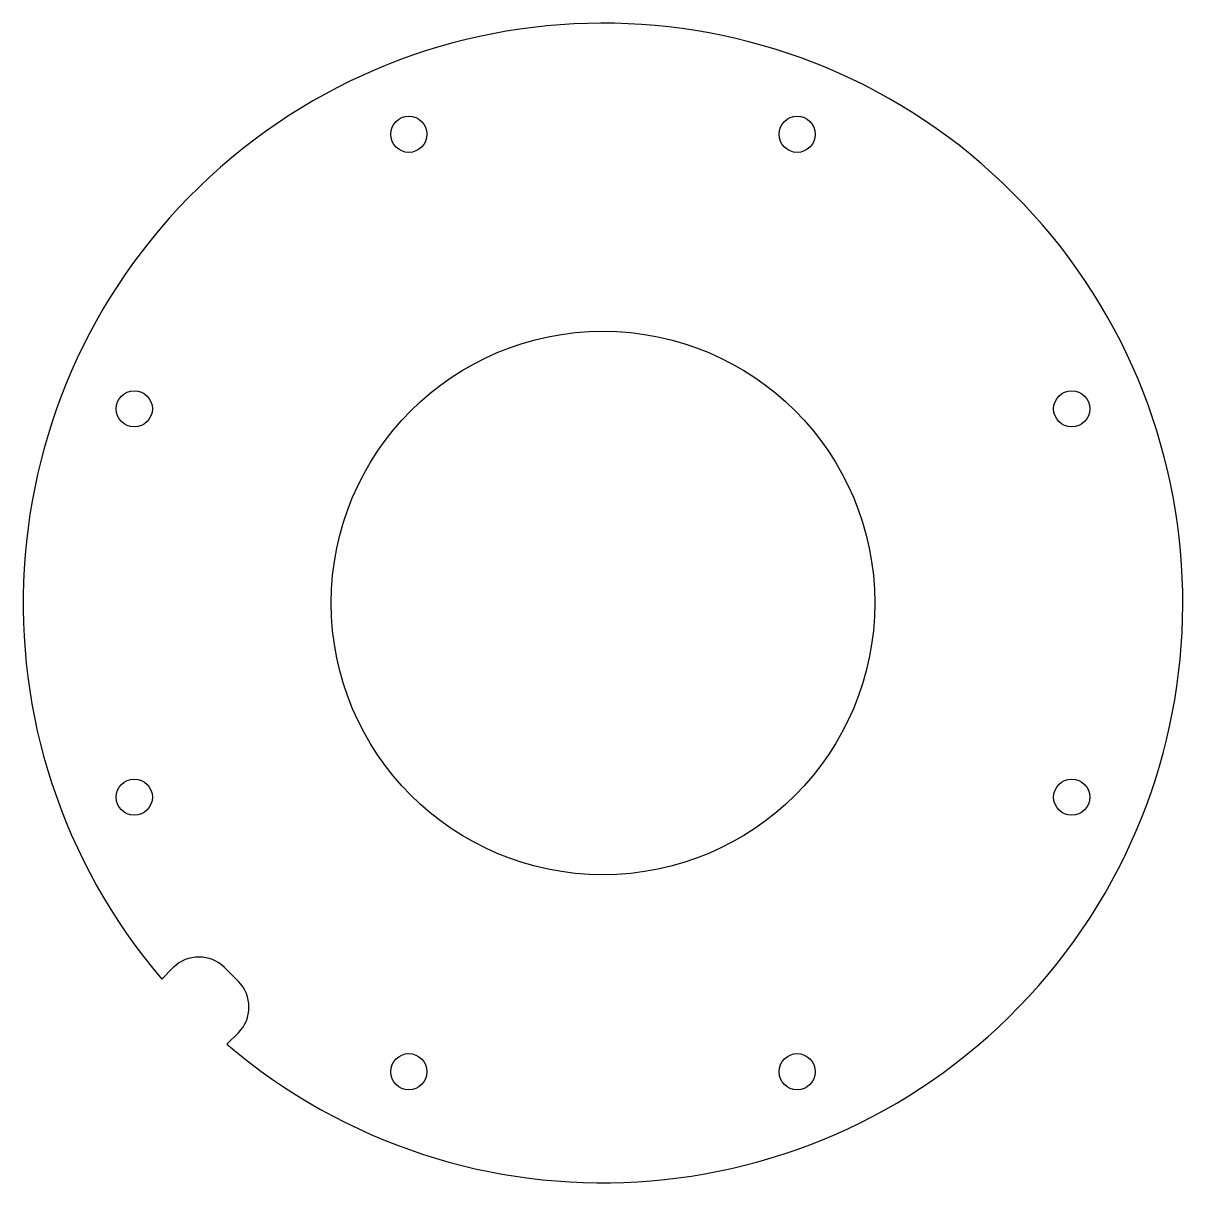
# Model space of a CAD drawing. Extents: x -16 to 16, y -16 to 16.
import ezdxf

# ---------------------------------------------------------------- set-up
doc = ezdxf.new("R2010")
doc.units = 0
doc.layers.add('VISIBLE', color=7, linetype='CONTINUOUS')

msp = doc.modelspace()

# ---------------------------------------------------------------- linework, layer by layer
at = {"layer": 'VISIBLE'}
for p, q in [((-12.176, -10.38), (-11.858, -10.062)), ((-10.444, -10.062), (-10.062, -10.444)), ((-10.062, -11.858), (-10.38, -12.176))]:
    msp.add_line(p, q, dxfattribs=at)
for centre, radius in [((-5.358, 12.934), 0.5), ((5.358, 12.934), 0.5), ((0, 0), 7.5), ((-12.934, 5.358), 0.5), ((12.934, 5.358), 0.5), ((-12.934, -5.358), 0.5), ((12.934, -5.358), 0.5), ((-5.358, -12.934), 0.5), ((5.358, -12.934), 0.5)]:
    msp.add_circle(centre, radius, dxfattribs=at)
for centre, radius, start, end in [((0, 0), 16, 229.5526, 220.4474), ((-11.151, -10.769), 1, 45, 135), ((-10.769, -11.151), 1, 315, 45)]:
    msp.add_arc(centre, radius, start, end, dxfattribs=at)

doc.saveas('drawing.dxf')
